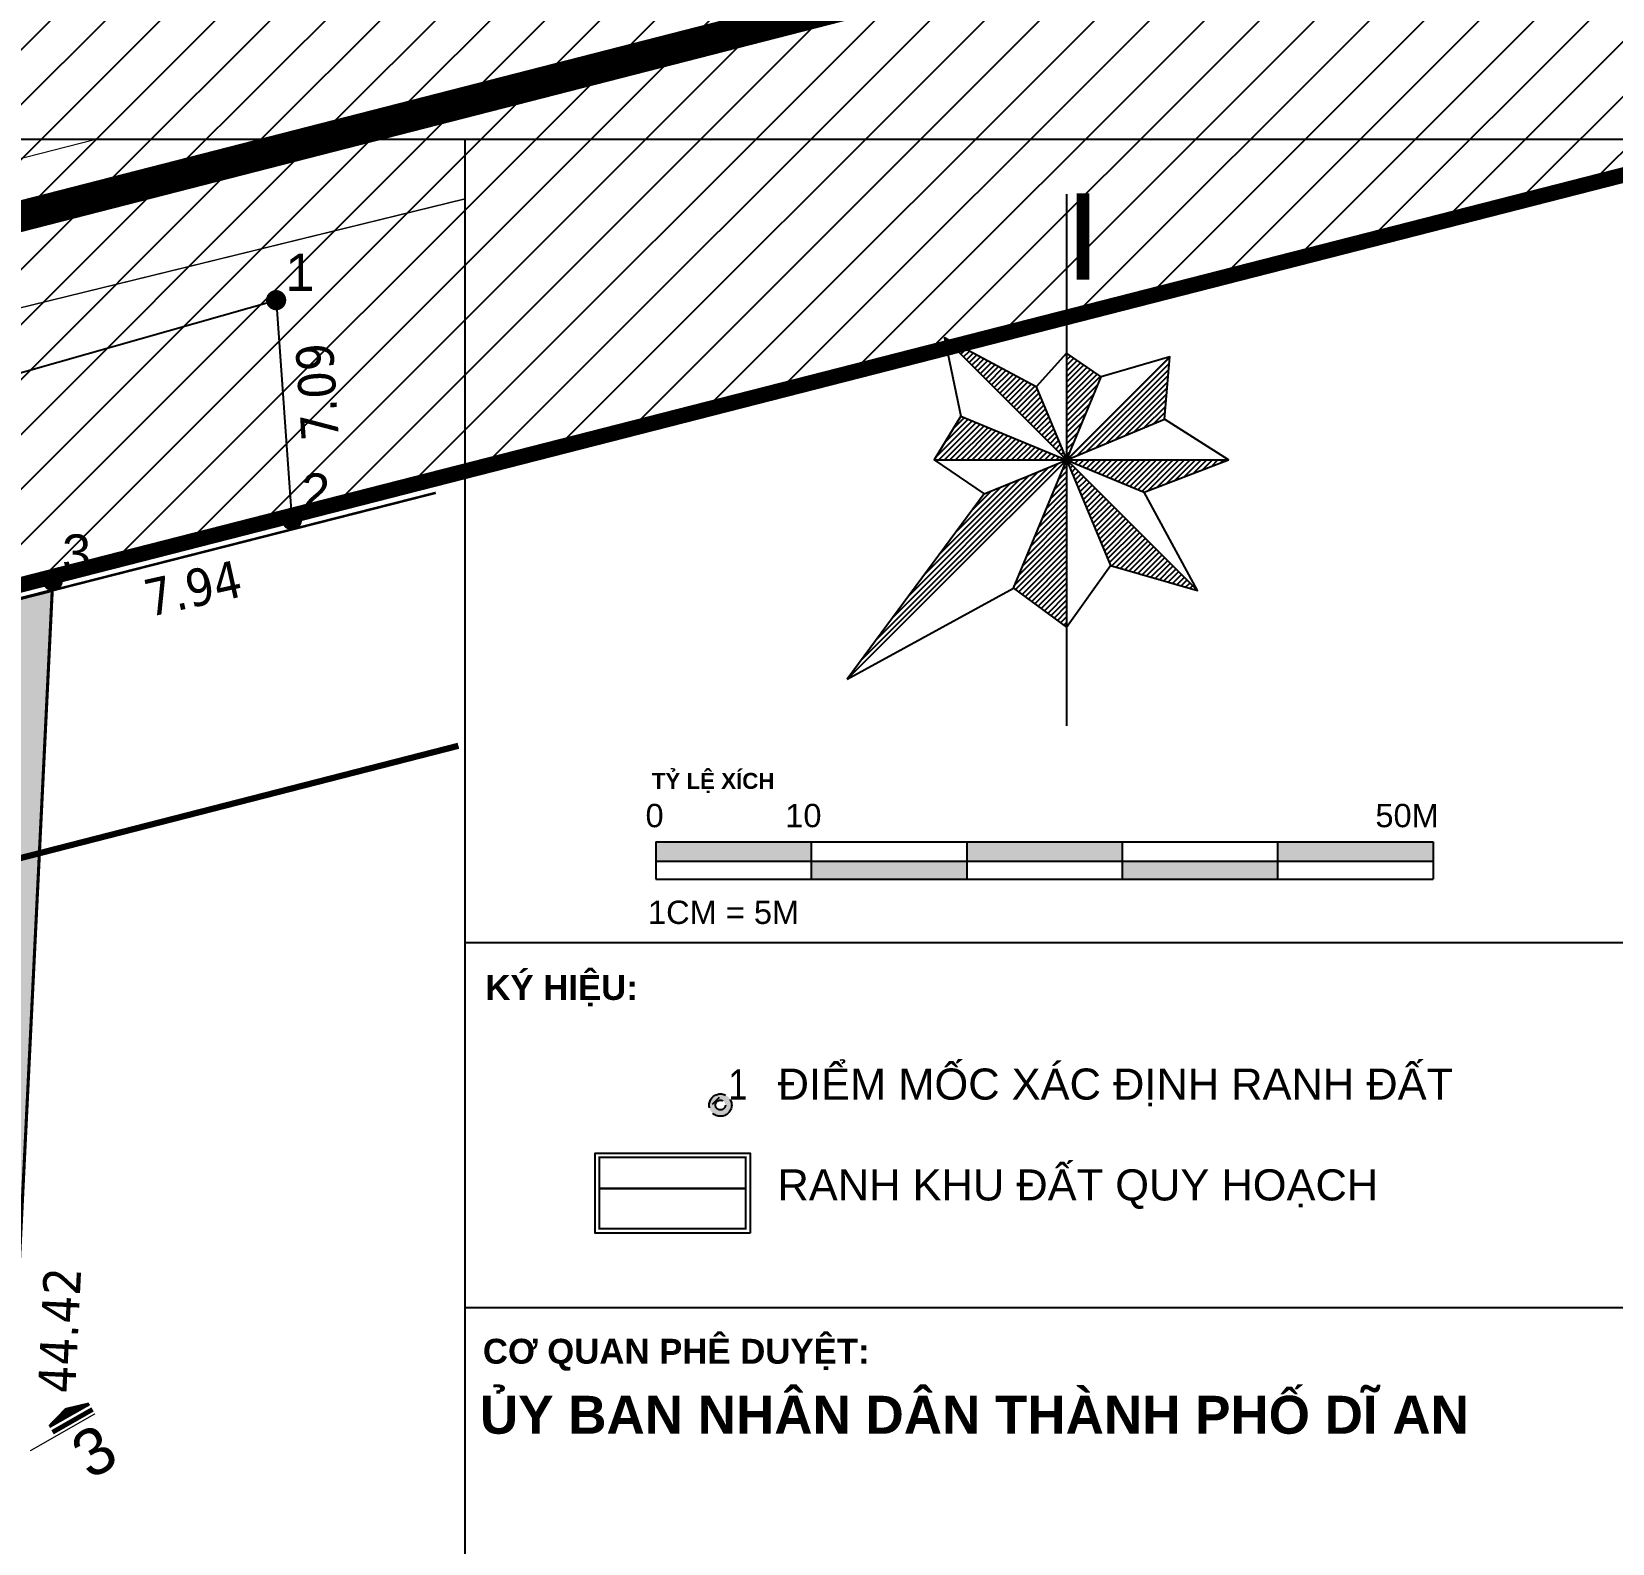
# Model space of a CAD drawing. Header units: inches. Extents: x -10 to 614265, y 0 to 1211110.
# Drawn here: x 612807.1 to 612857.9, y 1207870.3 to 1207919 of the extents above; entities that cross this region are included whole.
import ezdxf
from ezdxf.enums import TextEntityAlignment as Align
from ezdxf.xclip import XClip

# ---------------------------------------------------------------- set-up
doc = ezdxf.new("R2010")
doc.units = ezdxf.units.IN
doc.header["$MEASUREMENT"] = 0
doc.header["$XCLIPFRAME"] = 2
for name, pattern in [('xref_bct2_khungtenA2$0$ACAD_ISO02W100', [15, 12, -3]), ('xref_bct2_tong the$0$200423-khung GT$0$HIDDEN', [0.375, 0.25, -0.125]), ('xref_bct2_tong the$0$ACAD_ISO02W100', [15, 12, -3]), ('xref_bct2_tong the$0$Dash', [6.350000000000002, 3.175000000000001, -3.175000000000001]), ('xref_bct2_tong the$0$PHANTOM2', [1.25, 0.625, -0.125, 0.125, -0.125, 0.125, -0.125])]:
    doc.linetypes.add(name, pattern=pattern)
for name, color, linetype in [('DAUCAT', 7, 'Continuous'), ('GT-MCN', 7, 'Continuous'), ('MCAT', 7, 'Continuous'), ('QH_Xref_TongThe$0$BV_Rg_lapquyhoach', 1, 'xref_bct2_tong the$0$210129_BConsAnbinh$0$QH_Ranh giới lập quy hoạch'), ('XREF-Bct2_HIEN TRANG$0$0-nen dia chinh', 7, 'Continuous'), ('XREF-Bct2_HIEN TRANG$0$2-NEN THUA-THI XA DI AN$0$NEN THUA', 251, 'Continuous'), ('xref_bct2_khungtenA2$0$QH_Ranh giới lập quy hoạch', 1, 'xref_bct2_khungtenA2$0$QH_Ranh giới lập quy hoạch'), ('xref_bct2_khungtenA2$0$TAD - TEXT', 7, 'Continuous'), ('xref_bct2_khungtenA2$0$texttd', 7, 'Continuous'), ('xref_bct2_khungtenA2$0$TOA DO', 7, 'Continuous'), ('xref_bct2_khungtenA2$0$TT.TAD - LANDSCAPE - HATCH', 254, 'Continuous'), ('xref_bct2_khungtenA2$0$XREF-KHUNG A2-Songhong$0$0-Frame-text', 7, 'Continuous'), ('xref_bct2_khungtenA2$0$XREF-KHUNG A2-Songhong$0$HS-TEXT-KH', 7, 'Continuous'), ('xref_bct2_khungtenA2$0$XREF-KHUNG A2-Songhong$0$KHUNG TEN', 7, 'Continuous'), ('xref_bct2_khungtenA2$0$XREF-KHUNG A2-Songhong$0$TEXT KHUNG', 7, 'Continuous'), ('xref_bct2_tong the$0$0-Dat hanh lang duong sat', 139, 'Continuous'), ('xref_bct2_tong the$0$200423-khung GT$0$0-DUONG SAT DO THI', 1, 'Continuous'), ('xref_bct2_tong the$0$CHI GIOI XAY DUNG', 7, 'Continuous'), ('xref_bct2_tong the$0$Sohieu', 8, 'Continuous'), ('xref_bct2_tong the$0$VTD_Bang toa do', 7, 'Continuous'), ('xref_bct2_tong the$0$VTD_So hieu diem', 2, 'Continuous')]:
    doc.layers.add(name, color=color, linetype=linetype)
for name, color, linetype, lineweight in [('QH_Xref_TongThe$0$ QH_HTKT_HatchGTNB', 251, 'xref_bct2_tong the$0$ACAD_ISO02W100', 20), ('XREF-Bct2_HIEN TRANG$0$2-NEN THUA-THI XA DI AN$0$Level 10', 7, 'Continuous', 0), ('XREF-Bct2_HIEN TRANG$0$2-NEN THUA-THI XA DI AN$0$Level 30', 7, 'Continuous', 0), ('xref_bct2_tong the$0$2. Dat cay xanh TDTT', 60, 'Continuous', 20), ('xref_bct2_tong the$0$200423-khung GT$0$2030 CGXD', 5, 'xref_bct2_tong the$0$200423-khung GT$0$HIDDEN', 25), ('xref_bct2_tong the$0$Layer 10', 1, 'Continuous', 0)]:
    doc.layers.add(name, color=color, linetype=linetype, lineweight=lineweight)
doc.styles.add('arial', font='arial.ttf')
doc.styles.add('xref_bct2_khungtenA2$0$@-ARCH-Dim', font='arial.ttf', dxfattribs={"width": 0.8})
doc.styles.add('xref_bct2_khungtenA2$0$Arial', font='arial.ttf')
doc.styles.add('xref_bct2_khungtenA2$0$Wingding', font='wingding.ttf')
doc.styles.add('xref_bct2_khungtenA2$0$XREF-KHUNG A2-Songhong$0$AR', font='')
doc.styles.add('xref_bct2_khungtenA2$0$XREF-KHUNG A2-Songhong$0$Khung ten 25062008$0$arial', font='arialbd.ttf', dxfattribs={"height": 2.5})
doc.styles.add('xref_bct2_khungtenA2$0$XREF-KHUNG A2-Songhong$0$XR KHUNG 4TO A0 NOI DAI$0$Khung ten 25062008$0$arial', font='arialbd.ttf', dxfattribs={"height": 2.5})
doc.styles.add('xref_bct2_tong the$0$210129_BConsAnbinh$0$new bl11ock$0$Wingding', font='wingding.ttf')
doc.styles.add('xref_bct2_tong the$0$210129_BConsAnbinh$0$Wingding', font='wingding.ttf')
doc.styles.add('xref_bct2_tong the$0$Arial', font='arial.ttf')
doc.styles.add('xref_bct2_tong the$0$VTD_Regular', font='tahoma.ttf')
doc.styles.get('xref_bct2_khungtenA2$0$XREF-KHUNG A2-Songhong$0$AR').set_extended_font_data('.VnArialH')
doc.linetypes.add('xref_bct2_khungtenA2$0$QH_Ranh giới lập quy hoạch', pattern='A,1.035069,["l",xref_bct2_khungtenA2$0$Wingding,S=1.5,R=0,X=0,Y=-0.68],2.464930999999999', length=3.5)
doc.linetypes.add('xref_bct2_tong the$0$200423-khung GT$0$TRACKS', pattern='A,0.15,[130,ltypeshp.shx,S=0.25,R=0,X=0,Y=0],0.15', length=0.3)
doc.linetypes.add('xref_bct2_tong the$0$210129_BConsAnbinh$0$new bl11ock$0$QH_Ranh giới lập quy hoạch', pattern='A,1.035069,["l",xref_bct2_tong the$0$210129_BConsAnbinh$0$new bl11ock$0$Wingding,S=1.5,R=0,X=0,Y=-0.68],2.464931', length=3.5)
doc.linetypes.add('xref_bct2_tong the$0$210129_BConsAnbinh$0$QH_Ranh giới lập quy hoạch', pattern='A,1.035069,["l",xref_bct2_tong the$0$210129_BConsAnbinh$0$Wingding,S=1.5,R=0,X=0,Y=-0.68],2.464931', length=3.5)
pattern_1 = [(45, (0, 2.328306436538696e-10), (-0.8838834764831844, 0.8838834764831844), [])]

# ---------------------------------------------------------------- blocks, each defined once
blk = doc.blocks.new('XREF-Bct2_HIEN TRANG$0$2-NEN THUA-THI XA DI AN')
at = {"layer": 'XREF-Bct2_HIEN TRANG$0$2-NEN THUA-THI XA DI AN$0$Level 10', "color": 251, "linetype": 'Continuous', "lineweight": 0, "ltscale": 5, "flags": 128}
blk.add_lwpolyline([(612966.6916478134, 1207955.842427346), (612952.3853591138, 1207952.177310328), (612845.4122861873, 1207924.802853952), (612630.6900136886, 1207869.841772401, 0.0001001836260631), (612630.6880726946, 1207869.841275163), (612471.9415606116, 1207829.140159573, -0.0001356496268577), (612471.9389324386, 1207829.139486494), (612458.115165549, 1207825.603195138, 0.0100074954986285), (612457.9223105683, 1207825.549726267), (612445.0847705343, 1207821.71226408, -0.0002727120997883), (612445.0795439235, 1207821.710704821), (612427.3886611232, 1207816.443472574, 0.0200564933200729), (612427.0092612796, 1207816.313736094), (612393.0371527502, 1207803.15304551, 0.0119300404035204), (612392.8168146657, 1207803.061583648), (612360.80142804, 1207788.867465083, 0.0281458828619203)], format="xyb", dxfattribs=at)
at = {"layer": 'XREF-Bct2_HIEN TRANG$0$2-NEN THUA-THI XA DI AN$0$Level 30', "color": 251, "linetype": 'Continuous', "lineweight": 0, "flags": 128}
blk.add_lwpolyline([(612877.73, 1207873.15), (612848.56, 1207866.15), (612831.63, 1207857.42), (612816.26, 1207845.47), (612808.26, 1207837.41), (612799.66, 1207830.74), (612782.17, 1207818.19), (612765.94, 1207806.84), (612753.05, 1207799.72), (612739.58, 1207795.78), (612724.94, 1207791.39), (612709.38, 1207783.64), (612699.5100000001, 1207776.66), (612678.69, 1207753.58), (612640.6, 1207717.25), (612635.23, 1207712.13), (612618.8, 1207744.96), (612599.92, 1207853.47), (612602.54, 1207854.13), (612602.04, 1207857.51), (612668.3, 1207876.19), (612821.03, 1207913.61), (612844.35, 1207921.06)], dxfattribs=at)
at = {"layer": 'XREF-Bct2_HIEN TRANG$0$2-NEN THUA-THI XA DI AN$0$NEN THUA', "color": 253, "linetype": 'Continuous', "lineweight": 0}
for p, q in [((612600.93, 1207864.87), (612843.75, 1207927.02)), ((612821.03, 1207913.61), (612668.3, 1207876.19))]:
    blk.add_line(p, q, dxfattribs=at)
blk = doc.blocks.new('XREF-Bct2_HIEN TRANG')
at = {"color": 1, "ltscale": 0.8}
blk.add_lwpolyline([(612814.9335357095, 1207910.344117368), (612815.4422516868, 1207903.269388757), (612807.7473231689, 1207901.308607009), (612805.5772288621, 1207856.942234515), (612707.328, 1207797.629), (612652.9720000002, 1207745.039), (612625.509088879, 1207731.690043202), (612619.1104239543, 1207745.65291467), (612614.9885257316, 1207754.936098519), (612611.8645227372, 1207763.455316446), (612609.2483174114, 1207772.121755023), (612607.3625194859, 1207780.727601161), (612605.890720069, 1207788.504536015), (612605.4567276541, 1207791.941042796), (612601.5705202975, 1207791.58670231), (612595.8887700754, 1207843.404644417), (612599.6635779362, 1207843.604069546), (612598.854618329, 1207850.904547623), (612667.9435673705, 1207868.750865775), (612670.7970414057, 1207869.417110816)], close=True, dxfattribs=at)
at = {"layer": 'XREF-Bct2_HIEN TRANG$0$0-nen dia chinh', "color": 254}
blk.add_blockref('XREF-Bct2_HIEN TRANG$0$2-NEN THUA-THI XA DI AN', (0, 0), dxfattribs=at)
blk = doc.blocks.new('xref_bct2_khungtenA2$0$XREF-KHUNG A2-Songhong$0$A$C2E39071D')
h = blk.add_hatch()
h.set_pattern_fill('ANSI31', color=165, scale=0.05)
h.set_pattern_definition([(45, (-618652.0280047674, -1205883.313185802), (-0.1122532015133644, 0.1122532015133644), [])])
h.paths.add_polyline_path([(8.820682512363419, 10.69218529039063), (6.686161123448983, 5.538994803559035), (8.820682512363419, 3.959627243457362)])
h.paths.add_polyline_path([(8.820682511781342, 10.69218529015779), (7.216942463768646, 10.02789441146888), (5.510857572429813, 9.321210911497474), (0.0002325167879462242, 1.871735295047984)])
h.paths.add_polyline_path([(4.565399272949435, 12.45478132087737), (3.500648851040751, 10.69218529062346), (8.82068251259625, 10.69218529085629)])
h.paths.add_polyline_path([(7.602858072379604, 13.63227357063442), (3.906741973129101, 15.60612583043985), (8.820682512479834, 10.69218529085629)])
h.paths.add_polyline_path([(10.20659675600473, 14.03807825385593), (8.820682512363419, 14.98561169905588), (8.820682512363419, 12.42806101078168), (8.820682512363419, 10.69218529039063)])
h.paths.add_polyline_path([(12.96626023668796, 14.837763014948), (8.820682511781342, 10.69218529015779), (12.7633070332231, 12.32527383859269)])
h.paths.add_polyline_path([(15.326473544701, 10.69218529108912), (8.82068251259625, 10.69218529085629), (11.94441620353609, 9.39829243044369)])
h.paths.add_polyline_path([(8.820682512479834, 10.69218529085629), (10.57936136133503, 6.446358961518854), (14.07887625845615, 5.433991544414312)])
at = {"color": 7}
for p, q in [((8.820682512363419, 21.38418529881164), (8.820682512363419, 12.42806101078168)), ((3.906741973129101, 15.60612583043985), (14.07887625845615, 5.433991544414312)), ((0.0002325174864381552, 1.871735295746475), (12.96626023668796, 14.837763014948)), ((6.686161123565398, 5.538994804024696), (10.20659675600473, 14.03807825385593)), ((7.602858072263189, 13.63227357110009), (10.57936136133503, 6.446358961518854)), ((4.565399272367358, 12.4547813211102), (11.94441620353609, 9.39829243044369)), ((7.216942463768646, 10.02789441146888), (12.7633070332231, 12.32527383859269)), ((8.820682512363419, 12.42806101078168), (8.820682512363419, 0.0001852824352681637)), ((3.500648851040751, 10.69218529062346), (15.32647354493383, 10.69218529108912)), ((5.510857572429813, 9.321210911497474), (7.216942463535815, 10.02789441193454))]:
    blk.add_line(p, q, dxfattribs=at)
at = {"color": 7, "const_width": 0.5}
blk.add_lwpolyline([(9.480880835326388, 21.40945077221841), (9.480880835326388, 17.93359594000503)], dxfattribs=at)
at = {"color": 7}
blk.add_lwpolyline([(0.0002325171371921897, 1.871735295513645), (6.686161123216152, 5.538994803791866), (8.820682512363419, 3.959627243457362), (10.57936136133503, 6.446358961518854), (14.07887625845615, 5.433991544414312), (11.94441620353609, 9.39829243044369), (15.32647354353685, 10.69218529062346), (12.7633070332231, 12.32527383859269), (12.96626023668796, 14.837763014948), (10.20659675600473, 14.03807825385593), (8.820682512363419, 14.98561169905588), (7.602858072146773, 13.63227357086726), (3.906741971848533, 15.60612583113834), (4.565399272600189, 12.45478132017888), (3.500648851040751, 10.69218529062346), (5.510857572429813, 9.321210911497474)], close=True, dxfattribs=at)
blk = doc.blocks.new('xref_bct2_khungtenA2$0$XREF-KHUNG A2-Songhong$0$A$C5EBD11D8')
at = {"layer": 'xref_bct2_khungtenA2$0$XREF-KHUNG A2-Songhong$0$HS-TEXT-KH'}
h = blk.add_hatch(color=256, dxfattribs=at)
h.paths.add_polyline_path([(5.330398860387504, 2.63616814208217), (0.3303988603875041, 2.63616814208217), (0.3303988603875041, 2.014908278593794), (5.330398860503919, 2.014908278593794)])
h.paths.add_polyline_path([(10.33039885992184, 2.014908278593794), (5.330398860503919, 2.014908278593794), (5.330398860503919, 1.437811000505462), (10.33039885992184, 1.437811000738293)])
h.paths.add_polyline_path([(15.33039885992184, 2.63616814208217), (10.33039885992184, 2.63616814208217), (10.33039885992184, 2.014908278593794), (15.33039885992184, 2.014908279059455)])
h.paths.add_polyline_path([(20.33039885968901, 2.014908279059455), (15.33039885992184, 2.014908279059455), (15.33039886003826, 1.437811000971124), (20.33039885968901, 1.437811000971124)])
h.paths.add_polyline_path([(25.33039885945618, 2.636168142315), (20.33039885968901, 2.636168142315), (20.33039885968901, 2.014908279059455), (25.33039885945618, 2.014908279292285)])
for p, q in [((0.3303988603875041, 2.63616814208217), (0.3303988605039194, 1.437811000505462)), ((0.3303988603875041, 2.63616814208217), (0.3303988605039194, 1.437811000505462)), ((0.3303988603875041, 2.63616814208217), (25.33039885945618, 2.636168142315)), ((0.3303988603875041, 2.63616814208217), (25.33039885945618, 2.636168142315)), ((5.330398860387504, 2.63616814208217), (5.330398860503919, 1.437811000272632)), ((5.330398860387504, 2.63616814208217), (5.330398860503919, 1.437811000272632)), ((10.33039885992184, 2.63616814208217), (10.33039885992184, 1.437811000272632)), ((10.33039885992184, 2.63616814208217), (10.33039885992184, 1.437811000272632)), ((15.33039885992184, 2.63616814208217), (15.33039886003826, 1.437811000505462)), ((15.33039885992184, 2.63616814208217), (15.33039886003826, 1.437811000505462)), ((20.33039885968901, 2.63616814208217), (20.33039885968901, 1.437811000505462)), ((20.33039885968901, 2.63616814208217), (20.33039885968901, 1.437811000505462)), ((25.33039885945618, 2.636168142315), (25.3303988595726, 1.437811000738293)), ((25.33039885945618, 2.636168142315), (25.3303988595726, 1.437811000738293)), ((0.3303988605039194, 2.014908278593794), (25.33039885922335, 2.014908279292285)), ((0.3303988605039194, 2.014908278593794), (25.33039885922335, 2.014908279292285)), ((0.3303988605039194, 1.437811000505462), (25.3303988595726, 1.437811001203954)), ((0.3303988605039194, 1.437811000505462), (25.3303988595726, 1.437811001203954))]:
    blk.add_line(p, q, dxfattribs=at)
at = {"xscale": 0.8, "yscale": 0.8, "zscale": 0.8}
blk.add_blockref('xref_bct2_khungtenA2$0$XREF-KHUNG A2-Songhong$0$A$C2E39071D', (6.487384809996001, 6.374921769369394), dxfattribs=at)
at = {"layer": 'xref_bct2_khungtenA2$0$XREF-KHUNG A2-Songhong$0$0-Frame-text', "style": 'xref_bct2_khungtenA2$0$XREF-KHUNG A2-Songhong$0$Khung ten 25062008$0$arial'}
blk.add_text('TỶ LỆ XÍCH', height=0.5135630217029585, dxfattribs=at).set_placement((0.2010474824346602, 4.345439817989245))
at = {"layer": 'xref_bct2_khungtenA2$0$XREF-KHUNG A2-Songhong$0$HS-TEXT-KH', "style": 'xref_bct2_khungtenA2$0$XREF-KHUNG A2-Songhong$0$AR'}
for s, p in [('0', (-0.0007008218672126532, 3.111883799312636)), ('10', (4.494932554895058, 3.111883799545467)), ('50m', (23.47715234314092, 3.111883799778298)), ('1Cm = 5m', (0.07941773417405784, -0.000286587281152606))]:
    blk.add_text(s, height=0.7499999999699223, dxfattribs=at).set_placement(p)
blk = doc.blocks.new('xref_bct2_khungtenA2$0$DIEM1')
at = {"layer": 'xref_bct2_khungtenA2$0$texttd'}
h = blk.add_hatch(color=256, dxfattribs=at)
h.dxf.hatch_style = 1
edge = h.paths.add_edge_path()
edge.add_arc((0, 0), 521.1988304093566, 0, 360)
edge = h.paths.add_edge_path(flags=17)
edge.add_arc((0, 0), 228.8011695906432, 0, 360)
at = {"layer": 'xref_bct2_khungtenA2$0$TOA DO', "linetype": 'xref_bct2_khungtenA2$0$ACAD_ISO02W100', "ltscale": 100}
h = blk.add_hatch(dxfattribs=at)
h.set_pattern_fill('_USER', color=256, scale=2250, angle=45, double=1, pattern_type=0)
h.set_pattern_definition([(44.99999999999999, (27129.91744697094, 451291.333316803), (-1590.990257669732, 1590.990257669732), []), (135, (27129.91744697094, 451291.333316803), (-1590.990257669732, -1590.990257669732), [])])
edge = h.paths.add_edge_path()
edge.add_arc((0, 0), 374.9999999999999, 0, 360)
for radius in [521.1988304093566, 228.8011695906432]:
    blk.add_circle((0, 0), radius, dxfattribs=at)
blk = doc.blocks.new('xref_bct2_khungtenA2')
at = {"layer": 'xref_bct2_khungtenA2$0$QH_Ranh giới lập quy hoạch', "ltscale": 0.8, "const_width": 0.1414141414141414}
blk.add_lwpolyline([(612.5411593958922, 390.5224719522521), (621.9623603199796, 390.5224719522521)], dxfattribs=at)
at = {"layer": 'xref_bct2_khungtenA2$0$TT.TAD - LANDSCAPE - HATCH', "color": 0, "linetype": 'Continuous'}
blk.add_lwpolyline([(622.2394436537941, 387.6605064594187), (612.2640760623106, 387.6605064594187), (612.2640760623106, 392.8007543766871), (622.2394436537941, 392.8007543766871)], close=True, dxfattribs=at)
at = {"layer": 'xref_bct2_khungtenA2$0$TT.TAD - LANDSCAPE - HATCH', "color": 0, "linetype": 'Continuous', "const_width": 0.1385416666666667}
blk.add_lwpolyline([(621.9623603199796, 387.9375897925347), (612.5411593958922, 387.9375897925347), (612.5411593958922, 392.5236710440367), (621.9623603199796, 392.5236710440367)], close=True, dxfattribs=at)
at = {"layer": 'xref_bct2_khungtenA2$0$XREF-KHUNG A2-Songhong$0$KHUNG TEN'}
for p, q in [((603.912359687565, 406.3438562531956), (678.912359687565, 406.3438562531956)), ((603.9123597271462, 382.8755035451613), (678.9123596880306, 382.8755035451613))]:
    blk.add_line(p, q, dxfattribs=at)
blk.add_lwpolyline([(109.912359687565, 78.02718638209626), (678.912359687565, 78.02718638209626), (678.912359687565, 458.0271863820963), (109.912359687565, 458.0271863820963)], close=True, dxfattribs=at)
blk.add_lwpolyline([(603.912359687565, 78.02718638209626), (603.912359687565, 458.0271863820963)], dxfattribs=at)
at = {"xscale": 2, "yscale": 2, "zscale": 2}
blk.add_blockref('xref_bct2_khungtenA2$0$XREF-KHUNG A2-Songhong$0$A$C5EBD11D8', (615.5157293617447, 407.5461863814853), dxfattribs=at)
at = {"layer": 'xref_bct2_khungtenA2$0$TOA DO', "ltscale": 30, "xscale": 0.001385416666666667, "yscale": 0.001385416666666667, "zscale": 0.001385416666666667}
blk.add_blockref('xref_bct2_khungtenA2$0$DIEM1', (620.335039500678, 395.8931905855425), dxfattribs=at)
at = {"layer": 'xref_bct2_khungtenA2$0$TAD - TEXT', "linetype": 'Continuous', "ltscale": 5, "style": 'xref_bct2_khungtenA2$0$Arial'}
for s, p in [('ĐIỂM MỐC XÁC ĐỊNH RANH ĐẤT', (624.0133758262452, 396.2425507428125)), ('RANH KHU ĐẤT QUY HOẠCH', (624.0023573395517, 389.7556587299332))]:
    blk.add_text(s, height=2, dxfattribs=at).set_placement(p)
at = {"layer": 'xref_bct2_khungtenA2$0$TOA DO', "ltscale": 30, "style": 'xref_bct2_khungtenA2$0$@-ARCH-Dim', "width": 0.8}
blk.add_text(' 1', height=1.944444444444444, dxfattribs=at).set_placement((620.2408102611732, 396.2425507428125))
at = {"layer": 'xref_bct2_khungtenA2$0$XREF-KHUNG A2-Songhong$0$TEXT KHUNG', "style": 'xref_bct2_khungtenA2$0$XREF-KHUNG A2-Songhong$0$XR KHUNG 4TO A0 NOI DAI$0$Khung ten 25062008$0$arial'}
for s, height, p in [('KÝ HIỆU:', 1.6, (605.2115266370308, 402.6570267053321)), ('CƠ QUAN PHÊ DUYỆT:', 1.6, (605.0503521613498, 379.2535200803541)), ('ỦY BAN NHÂN DÂN THÀNH PHỐ DĨ AN', 2.44, (604.8623704831768, 374.746869685594))]:
    blk.add_text(s, height=height, dxfattribs=at).set_placement(p)
blk = doc.blocks.new('MT-T')
at = {"layer": 'DAUCAT', "color": 7, "linetype": 'ByBlock'}
blk.add_lwpolyline([(-11.68306968137622, 36.07407216895372, 33.17759999999999, 33.17759999999999, 0), (-9.678972549363973, 37.18280116170645, 33.17759999999999, 0, 0), (-5.430543009564282, 39.53316478691995, 0, 0, 0)], format="xyseb", dxfattribs=at)
for points, const_width in [([(0, 0), (-25.95139135243372, 47.2325705492869)], 0.8639999999999997), ([(-22.75794173898176, 48.94460298288613), (-6.792504105530679, 19.8681183014065)], 3.455999999999999)]:
    blk.add_lwpolyline(points, dxfattribs=dict(at, const_width=const_width))
blk = doc.blocks.new('xref_bct2_tong the$0$fdgsdhsh')
at = {"layer": 'xref_bct2_tong the$0$200423-khung GT$0$0-DUONG SAT DO THI', "color": 1, "linetype": 'xref_bct2_tong the$0$200423-khung GT$0$TRACKS', "ltscale": 50, "const_width": 1, "flags": 128}
blk.add_lwpolyline([(612424.0708237614, 1207812.217790769), (612435.0574918742, 1207816.228632591), (612462.5758818084, 1207823.573711631), (612590.2544125404, 1207857.538636249), (613167.7181509744, 1208005.614552771)], dxfattribs=at)
at = {"layer": 'xref_bct2_tong the$0$200423-khung GT$0$2030 CGXD', "ltscale": 50, "const_width": 0.5, "flags": 128}
blk.add_lwpolyline([(613167.7181509744, 1207993.500652802), (612757.782962737, 1207888.672690758), (612593.2925348935, 1207846.688109587), (612585.7498696878, 1207844.723451625), (612562.009625318, 1207838.68620167), (612545.9065295556, 1207834.540686146), (612464.6865957922, 1207813.679450768), (612456.159681071, 1207811.387406958), (612446.0741466996, 1207808.591440478), (612437.0030855043, 1207805.848762358), (612428.2964041678, 1207802.972632032), (612424.0708237614, 1207801.504232384)], dxfattribs=at)

msp = doc.modelspace()

# ---------------------------------------------------------------- hatches: boundary and pattern name
at = {"layer": 'xref_bct2_tong the$0$0-Dat hanh lang duong sat'}
h = msp.add_hatch(dxfattribs=at)
h.set_pattern_fill('ANSI31', color=256, scale=10)
h.set_pattern_definition(pattern_1)
edge = h.paths.add_edge_path()
edge.add_line((612214.5852065007, 1207675.219751067), (612176.8838167004, 1207631.393136463))
edge.add_arc((612302.3067973084, 1208389.056826664), 767.9747336427092, 259.0320912330371, 260.60054687666695, ccw=False)
edge.add_line((612156.1925708358, 1207635.109995425), (612180.7606411767, 1207665.734696128))
edge.add_line((612180.7606411767, 1207665.734696128), (612186.8081674739, 1207673.157815365))
edge.add_line((612186.8081674739, 1207673.157815365), (612192.1940838229, 1207679.493223633))
edge.add_line((612192.1940838229, 1207679.493223633), (612197.5867460985, 1207685.795223043))
edge.add_line((612197.5867460985, 1207685.795223043), (612205.821626313, 1207694.883154929))
edge.add_line((612205.821626313, 1207694.883154929), (612212.9578623162, 1207702.466819969))
edge.add_line((612212.9578623162, 1207702.466819969), (612219.1274451273, 1207708.806022942))
edge.add_line((612219.1274451273, 1207708.806022942), (612226.6200747252, 1207716.14692813))
edge.add_line((612226.6200747252, 1207716.14692813), (612234.0254138634, 1207723.191175591))
edge.add_line((612234.0254138634, 1207723.191175591), (612244.6653604996, 1207732.683650714))
edge.add_line((612244.6653604996, 1207732.683650714), (612254.8110465906, 1207741.35170561))
edge.add_line((612254.8110465906, 1207741.35170561), (612263.4677531598, 1207748.339627036))
edge.add_line((612263.4677531598, 1207748.339627036), (612272.1203992106, 1207755.076105513))
edge.add_line((612272.1203992106, 1207755.076105513), (612279.2431121329, 1207760.416246722))
edge.add_line((612279.2431121329, 1207760.416246722), (612286.6695174808, 1207765.738749339))
edge.add_line((612286.6695174808, 1207765.738749339), (612297.145980556, 1207772.952840209))
edge.add_line((612297.145980556, 1207772.952840209), (612305.856842577, 1207778.655886959))
edge.add_line((612305.856842577, 1207778.655886959), (612315.1995536154, 1207784.476024567))
edge.add_line((612315.1995536154, 1207784.476024567), (612325.6379515794, 1207790.6708153))
edge.add_line((612325.6379515794, 1207790.6708153), (612338.0127281118, 1207797.586534948))
edge.add_line((612338.0127281118, 1207797.586534948), (612351.752217582, 1207804.789812448))
edge.add_line((612351.752217582, 1207804.789812448), (612363.2664195886, 1207810.402305326))
edge.add_line((612363.2664195886, 1207810.402305326), (612371.602767867, 1207814.218546455))
edge.add_line((612371.602767867, 1207814.218546455), (612383.458548822, 1207819.400120901))
edge.add_line((612383.458548822, 1207819.400120901), (612394.1770916386, 1207823.672367109))
edge.add_line((612394.1770916386, 1207823.672367109), (612407.4154664623, 1207828.74660192))
edge.add_line((612407.4154664623, 1207828.74660192), (612418.2819666239, 1207832.522737618))
edge.add_line((612418.2819666239, 1207832.522737618), (612427.593512509, 1207835.598676482))
edge.add_line((612427.593512509, 1207835.598676482), (612437.3905704115, 1207838.56086313))
edge.add_line((612437.3905704115, 1207838.56086313), (612447.9424700211, 1207841.486117907))
edge.add_line((612447.9424700211, 1207841.486117907), (612456.7559272065, 1207843.855184639))
edge.add_line((612456.7559272065, 1207843.855184639), (612538.1281433078, 1207864.755528648))
edge.add_line((612538.1281433078, 1207864.755528648), (612554.2756406874, 1207868.912474743))
edge.add_line((612554.2756406874, 1207868.912474743), (612569.5374932135, 1207872.793631864))
edge.add_line((612569.5374932135, 1207872.793631864), (612577.9728587149, 1207874.938782908))
edge.add_line((612577.9728587149, 1207874.938782908), (612585.5022577606, 1207876.899985397))
edge.add_line((612585.5022577606, 1207876.899985397), (612599.7241630601, 1207880.529988062))
edge.add_line((612599.7241630601, 1207880.529988062), (612750.0532768723, 1207918.900028657))
edge.add_line((612750.0532768723, 1207918.900028657), (613289.0222914382, 1208056.724311672))
edge.add_line((613289.0222914382, 1208056.724311672), (613289.9900000002, 1208044.52))
edge.add_line((613289.9900000002, 1208044.52), (613291.7199999997, 1208044.96))
edge.add_line((613291.7199999997, 1208044.96), (613358.77, 1208061.560000001))
edge.add_line((613358.77, 1208061.560000001), (613465.0099999998, 1208088.33))
edge.add_line((613465.0099999998, 1208088.33), (613638.0099999998, 1208132.5))
edge.add_line((613638.0099999998, 1208132.5), (613711.3700000001, 1208151.34))
edge.add_line((613711.3700000001, 1208151.34), (613844.0020601815, 1208185.011131376))
edge.add_line((613844.0020601815, 1208185.011131376), (613845.2107536457, 1208179.551652504))
edge.add_line((613845.2107536457, 1208179.551652504), (612589.4303096691, 1207857.538636248))
edge.add_line((612589.4303096691, 1207857.538636248), (612461.751778937, 1207823.57371163))
edge.add_line((612461.751778937, 1207823.57371163), (612434.2333890027, 1207816.22863259))
edge.add_line((612434.2333890027, 1207816.22863259), (612401.7357263379, 1207804.364891627))
edge.add_line((612401.7357263379, 1207804.364891627), (612363.1804762566, 1207787.330961243))
edge.add_line((612363.1804762566, 1207787.330961243), (612298.8225366031, 1207748.558974384))
edge.add_line((612298.8225366031, 1207748.558974384), (612265.3455605069, 1207722.991271668))
edge.add_line((612265.3455605069, 1207722.991271668), (612214.5852065007, 1207675.219751067))
h = msp.add_hatch(dxfattribs=at)
h.set_pattern_fill('ANSI31', color=256, scale=10)
h.set_pattern_definition(pattern_1)
edge = h.paths.add_edge_path()
edge.add_line((612593.2925348934, 1207846.688109587), (612585.749869688, 1207844.723451625))
edge.add_line((612585.749869688, 1207844.723451625), (612579.9068422653, 1207843.237543709))
edge.add_line((612579.9068422653, 1207843.237543709), (612574.0625910894, 1207841.751324587))
edge.add_line((612574.0625910894, 1207841.751324587), (612562.009625318, 1207838.68620167))
edge.add_line((612562.009625318, 1207838.68620167), (612545.9065295556, 1207834.540686147))
edge.add_line((612545.9065295556, 1207834.540686147), (612464.686595792, 1207813.679450768))
edge.add_line((612464.686595792, 1207813.679450768), (612456.1596810711, 1207811.387406958))
edge.add_line((612456.1596810711, 1207811.387406958), (612446.0741466996, 1207808.591440479))
edge.add_line((612446.0741466996, 1207808.591440479), (612437.0030855043, 1207805.848762358))
edge.add_line((612437.0030855043, 1207805.848762358), (612428.296404168, 1207802.972632032))
edge.add_line((612428.296404168, 1207802.972632032), (612418.1221483094, 1207799.437052943))
edge.add_line((612418.1221483094, 1207799.437052943), (612405.5369450506, 1207794.613177103))
edge.add_line((612405.5369450506, 1207794.613177103), (612395.4851610684, 1207790.606690704))
edge.add_line((612395.4851610684, 1207790.606690704), (612384.3444636492, 1207785.737643843))
edge.add_line((612384.3444636492, 1207785.737643843), (612376.5970288827, 1207782.190997491))
edge.add_line((612376.5970288827, 1207782.190997491), (612365.8340913616, 1207776.944701643))
edge.add_line((612365.8340913616, 1207776.944701643), (612352.8692951426, 1207770.147576822))
edge.add_line((612352.8692951426, 1207770.147576822), (612341.2124771941, 1207763.633092727))
edge.add_line((612341.2124771941, 1207763.633092727), (612331.4115318777, 1207757.816605807))
edge.add_line((612331.4115318777, 1207757.816605807), (612322.6524723736, 1207752.360059904))
edge.add_line((612322.6524723736, 1207752.360059904), (612314.540738822, 1207747.049265685))
edge.add_line((612314.540738822, 1207747.049265685), (612304.6061197356, 1207740.208288503))
edge.add_line((612304.6061197356, 1207740.208288503), (612297.6906895484, 1207735.252001638))
edge.add_line((612297.6906895484, 1207735.252001638), (612291.063202946, 1207730.28314852))
edge.add_line((612291.063202946, 1207730.28314852), (612282.8512517065, 1207723.889770997))
edge.add_line((612282.8512517065, 1207723.889770997), (612274.7468535146, 1207717.347687433))
edge.add_line((612274.7468535146, 1207717.347687433), (612265.1863088924, 1207709.179553224))
edge.add_line((612265.1863088924, 1207709.179553224), (612255.1679528318, 1207700.241632865))
edge.add_line((612255.1679528318, 1207700.241632865), (612248.2905706326, 1207693.699598639))
edge.add_line((612248.2905706326, 1207693.699598639), (612241.2274544942, 1207686.779509339))
edge.add_line((612241.2274544942, 1207686.779509339), (612235.4997905805, 1207680.894374928))
edge.add_line((612235.4997905805, 1207680.894374928), (612228.744636728, 1207673.715685196))
edge.add_line((612228.744636728, 1207673.715685196), (612221.0043432475, 1207665.17357431))
edge.add_line((612221.0043432475, 1207665.17357431), (612215.9324513357, 1207659.246435134))
edge.add_line((612215.9324513357, 1207659.246435134), (612210.7907068958, 1207653.198244238))
edge.add_line((612210.7907068958, 1207653.198244238), (612205.0237043491, 1207646.119457731))
edge.add_line((612205.0237043491, 1207646.119457731), (612191.3966924762, 1207629.133054065))
edge.add_arc((612302.3067972966, 1208389.056826177), 767.9747331604792, 260.6551143615221, 261.6963666569321, ccw=False)
edge.add_line((612177.6054590084, 1207631.274029459), (612215.4093093723, 1207675.219751068))
edge.add_line((612215.4093093723, 1207675.219751068), (612266.1696633785, 1207722.991271669))
edge.add_line((612266.1696633785, 1207722.991271669), (612299.6466394747, 1207748.558974385))
edge.add_line((612299.6466394747, 1207748.558974385), (612364.0045791278, 1207787.330961243))
edge.add_line((612364.0045791278, 1207787.330961243), (612402.559829209, 1207804.364891628))
edge.add_line((612402.559829209, 1207804.364891628), (612435.0574918743, 1207816.228632591))
edge.add_line((612435.0574918743, 1207816.228632591), (612462.5758818085, 1207823.573711631))
edge.add_line((612462.5758818085, 1207823.573711631), (612590.2544125402, 1207857.538636249))
edge.add_line((612590.2544125402, 1207857.538636249), (613845.2550252574, 1208179.351684575))
edge.add_line((613845.2550252574, 1208179.351684575), (613847.8935245145, 1208167.433997113))
edge.add_line((613847.8935245145, 1208167.433997113), (613579.1302545588, 1208098.706289245))
edge.add_line((613579.1302545588, 1208098.706289245), (612757.7829627371, 1207888.672690759))
edge.add_line((612757.7829627371, 1207888.672690759), (612603.2757800054, 1207849.236235762))
edge.add_line((612603.2757800054, 1207849.236235762), (612593.2925348934, 1207846.688109587))
at = {"layer": 'xref_bct2_tong the$0$2. Dat cay xanh TDTT'}
h = msp.add_hatch(dxfattribs=at)
h.set_pattern_fill('GRASS', color=98, scale=0.8, angle=14)
h.set_pattern_definition([(104, (-137.2602108075516, 580.3779379278421), (-0.6857338403807809, 0.4120304598193423), [0.15, -0.9813708503999999]), (59, (-137.2602108075516, 580.3779379278421), (-0.68573384056169, 0.4120304599280435), [0.15, -0.65]), (149, (-137.2602108075516, 580.3779379278421), (-0.4120304599280435, -0.68573384056169), [0.15, -0.65])])
edge = h.paths.add_edge_path()
edge.add_line((612807.7325173845, 1207901.005910972), (612671.8815901561, 1207866.425165183))
edge.add_line((612671.8815901561, 1207866.425165183), (612603.3376132438, 1207848.863166308))
edge.add_line((612603.3376132438, 1207848.863166308), (612603.4164456971, 1207848.339355817))
edge.add_line((612603.4164456971, 1207848.339355817), (612664.3797945223, 1207863.899631455))
edge.add_arc((612666.1109722625, 1207857.117078569), 7.000000001212151, 91.71901117855577, 104.31845413214421, ccw=False)
edge.add_line((612665.900986934, 1207864.113928301), (612675.8373775879, 1207864.412133378))
edge.add_arc((612675.5245778883, 1207871.405141064), 7.000000011296072, 272.5611532086465, 284.3184770336457)
edge.add_line((612677.255758342, 1207864.622588861), (612781.4986648498, 1207891.229576435))
edge.add_arc((612783.229845301, 1207884.447024243), 6.999999999861998, 30.863272764660678, 104.31847703688001, ccw=False)
edge.add_line((612789.2386027066, 1207888.037962065), (612800.9437420866, 1207868.45161821))
edge.add_arc((612794.9349846811, 1207864.860680388), 6.999999999854523, 14.318477035956676, 30.863272764660678, ccw=False)
edge.add_line((612801.7175368735, 1207866.591860839), (612803.0033854762, 1207861.554064084))
edge.add_arc((612796.2208332835, 1207859.822883633), 7.000000000058805, -59.13769619903542, 14.318477035485387, ccw=False)
edge.add_line((612799.8116694869, 1207853.814065499), (612707.679137422, 1207798.756178189))
edge.add_arc((612711.269973625, 1207792.747360056), 6.999999999255599, 120.862303799648, 134.0539603971143)
edge.add_line((612706.4026249374, 1207797.778156886), (612680.1614238655, 1207772.389519674))
edge.add_arc((612675.2940751761, 1207777.420316505), 7.000000001832559, 300.867007654323, 314.0539603967855, ccw=False)
edge.add_line((612678.8854046788, 1207771.41179319), (612626.7915581445, 1207740.27499665))
edge.add_arc((612630.8959347261, 1207733.408112848), 8.00000001711249, 120.8670076498676, 127.3964714072079)
edge.add_line((612626.0373194029, 1207739.763729059), (612629.1929896432, 1207733.477349214))
edge.add_line((612629.1929896432, 1207733.477349214), (612652.9733114928, 1207745.036301855))
edge.add_line((612652.9733114928, 1207745.036301855), (612707.3279867056, 1207797.628728206))
edge.add_line((612707.3279867056, 1207797.628728206), (612805.5772288616, 1207856.942234514))
edge.add_line((612805.5772288616, 1207856.942234514), (612806.371647824, 1207873.183688852))
edge.add_line((612806.371647824, 1207873.183688852), (612807.251031279, 1207891.162195039))
edge.add_line((612807.251031279, 1207891.162195039), (612807.7325173845, 1207901.005910972))
h.paths.add_polyline_path([(612803.6468738827, 1207891.175738579), (612806.2437692209, 1207891.048716524), (612806.0972053118, 1207888.052298826), (612803.5003099736, 1207888.179320881)], flags=16)
h.paths.add_polyline_path([(612802.2030611277, 1207882.12667527), (612802.0564972186, 1207879.130257573), (612799.4596018806, 1207879.257279627), (612799.6061657898, 1207882.253697325)], flags=16)
h.paths.add_polyline_path([(612803.4514553371, 1207887.180514981), (612806.0483506754, 1207887.053492927), (612805.9017867662, 1207884.057075229), (612803.304891428, 1207884.184097283)], flags=16)
h.paths.add_polyline_path([(612803.2560367916, 1207883.185291384), (612805.8529321299, 1207883.058269329), (612805.7063682207, 1207880.061851632), (612803.1094728825, 1207880.188873686)], flags=16)
h.paths.add_polyline_path([(612799.9970028804, 1207890.244144519), (612802.5938982187, 1207890.117122465), (612802.4473343097, 1207887.120704767), (612799.8504389714, 1207887.247726821)], flags=16)
h.paths.add_polyline_path([(612799.8015843349, 1207886.248920922), (612802.3984796732, 1207886.121898867), (612802.2519157642, 1207883.12548117), (612799.6550204259, 1207883.252503224)], flags=16)
h.paths.add_polyline_path([(612803.0606182439, 1207879.190067786), (612806.0570359414, 1207879.043503877), (612805.4707803077, 1207867.057833087), (612802.47436261, 1207867.204396996)], flags=16)
h.paths.add_polyline_path([(612668.2422102196, 1207764.521565562), (612669.7777073301, 1207761.944309536), (612659.4686832275, 1207755.802321093), (612657.9331861166, 1207758.379577118)], flags=16)
h.paths.add_polyline_path([(612653.5225580863, 1207755.750059483), (612655.0580551968, 1207753.172803456), (612644.7490310943, 1207747.030815013), (612643.2135339833, 1207749.608071039)], flags=16)
h.paths.add_polyline_path([(612650.3603246069, 1207749.182431384), (612651.6908286148, 1207746.949246152), (612649.114092899, 1207745.412875727), (612647.7835888912, 1207747.646060958)], flags=16)
h.paths.add_polyline_path([(612647.0958002978, 1207747.23746837), (612648.4263043057, 1207745.004283139), (612645.8495685899, 1207743.467912713), (612644.5190645821, 1207745.701097945)], flags=16)
h.paths.add_polyline_path([(612641.9889049231, 1207748.384834152), (612643.3194089311, 1207746.15164892), (612640.7426732152, 1207744.615278495), (612639.4121692074, 1207746.848463726)], flags=16)
h.paths.add_polyline_path([(612643.8312413014, 1207745.292563578), (612645.1617453094, 1207743.059378347), (612642.5850095935, 1207741.523007921), (612641.2545055856, 1207743.756193153)], flags=16)
h.paths.add_polyline_path([(612638.7243459267, 1207746.43992936), (612640.0548499346, 1207744.206744128), (612637.4781142189, 1207742.670373702), (612636.1476102109, 1207744.903558934)], flags=16)
h.paths.add_polyline_path([(612639.5426798182, 1207742.146320089), (612640.2079318222, 1207741.029727473), (612635.8700911885, 1207738.444124873), (612635.2048391845, 1207739.560717489)], flags=16)
h.paths.add_polyline_path([(612635.4598216176, 1207744.494966347), (612636.7903256256, 1207742.261781115), (612634.2135899098, 1207740.725410689), (612632.8830859018, 1207742.958595921)], flags=16)

# ---------------------------------------------------------------- linework, layer by layer
at = {"layer": 'QH_Xref_TongThe$0$ QH_HTKT_HatchGTNB', "ltscale": 0.1, "const_width": 0.1}
msp.add_lwpolyline([(612707.327986706, 1207797.628728206), (612805.5772288621, 1207856.942234515), (612807.7325173849, 1207901.005910972), (612671.8815901566, 1207866.425165183), (612603.3376132443, 1207848.863166309), (612616.3614595707, 1207762.324855387), (612619.310634908, 1207753.752785613), (612622.0642747653, 1207747.678293294), (612629.1917824729, 1207733.479832736), (612652.9719867061, 1207745.038728207), (612707.327986706, 1207797.628728206)], close=True, dxfattribs=at)
msp.add_lwpolyline([(612707.3279867056, 1207797.628728206), (612805.5772288616, 1207856.942234514), (612806.371647824, 1207873.183688852), (612807.251031279, 1207891.162195039), (612807.7325173845, 1207901.005910972), (612671.8815901561, 1207866.425165183)], dxfattribs=at)
at = {"layer": 'QH_Xref_TongThe$0$BV_Rg_lapquyhoach', "linetype": 'xref_bct2_tong the$0$210129_BConsAnbinh$0$new bl11ock$0$QH_Ranh giới lập quy hoạch', "ltscale": 0.5}
msp.add_lwpolyline([(612814.9335357095, 1207910.344117368), (612815.4422516868, 1207903.269388757), (612807.7473231689, 1207901.308607009), (612805.5772288621, 1207856.942234515), (612707.328, 1207797.629), (612652.9720000002, 1207745.039), (612625.509088879, 1207731.690043202), (612619.1104239543, 1207745.65291467), (612614.9885257316, 1207754.936098519), (612611.8645227372, 1207763.455316446), (612609.2483174114, 1207772.121755023), (612607.3625194859, 1207780.727601161), (612605.890720069, 1207788.504536015), (612605.4567276541, 1207791.941042796), (612601.5705202975, 1207791.58670231), (612595.8887700754, 1207843.404644417), (612599.6635779362, 1207843.604069546), (612598.854618329, 1207850.904547623), (612667.9435673705, 1207868.750865775), (612670.7970414057, 1207869.417110816)], close=True, dxfattribs=at)
at = {"layer": 'xref_bct2_tong the$0$CHI GIOI XAY DUNG', "linetype": 'xref_bct2_tong the$0$Dash', "lineweight": 25, "ltscale": 0.2, "const_width": 0.2}
msp.add_lwpolyline([(612559.7815990467, 1207828.683823504), (612595.3225270794, 1207838.19088879), (612820.797288975, 1207896.008167691)], dxfattribs=at)
at = {"layer": 'xref_bct2_tong the$0$Layer 10', "color": 1, "linetype": 'xref_bct2_tong the$0$PHANTOM2', "lineweight": 20, "ltscale": 3, "const_width": 0.08}
msp.add_lwpolyline([(612558.9100737505, 1207837.480161795), (612671.8815901566, 1207866.425165183), (612820.069086559, 1207904.146174872)], dxfattribs=at)
at = {"layer": 'xref_bct2_tong the$0$Sohieu', "const_width": 0.2}
for points in [[(612814.7085357094, 1207910.344117368, 1), (612815.1585357096, 1207910.344117368, 1)], [(612815.2172516867, 1207903.269388757, 1), (612815.6672516869, 1207903.269388757, 1)], [(612807.5223231688, 1207901.308607009, 1), (612807.972323169, 1207901.308607009, 1)]]:
    msp.add_lwpolyline(points, format="xyb", close=True, dxfattribs=at)
at = {"layer": 'xref_bct2_tong the$0$VTD_So hieu diem', "const_width": 0.175}
for points in [[(612814.8460357095, 1207910.344117368, 1), (612815.0210357095, 1207910.344117368, 1)], [(612815.3547516868, 1207903.269388757, 1), (612815.5297516868, 1207903.269388757, 1)], [(612807.6598231689, 1207901.308607009, 1), (612807.8348231689, 1207901.308607009, 1)]]:
    msp.add_lwpolyline(points, format="xyb", close=True, dxfattribs=at)

# ---------------------------------------------------------------- block references
at = {"xscale": 0.5, "yscale": 0.5, "zscale": 0.5}
msp.add_blockref('xref_bct2_khungtenA2', (612519.0590043084, 1207686.503667678), dxfattribs=at)
ref = msp.add_blockref('XREF-Bct2_HIEN TRANG', (0, 0))
XClip(ref).set_block_clipping_path([(612574.0151841522, 1207725.517260869), (612821.0151841522, 1207915.517260869)])
at = {"layer": 'GT-MCN', "xscale": -0.04467601300828232, "yscale": 0.04467601300828233, "zscale": 0.04467601300828231, "rotation": 328.5370807765672}
msp.add_blockref('MT-T', (612807.020194443, 1207873.324657817), dxfattribs=at)
at = {"layer": 'xref_bct2_tong the$0$CHI GIOI XAY DUNG', "linetype": 'xref_bct2_tong the$0$Dash', "lineweight": 25, "ltscale": 0.2}
msp.add_blockref('xref_bct2_tong the$0$fdgsdhsh', (0, 0), dxfattribs=at)

# ---------------------------------------------------------------- texts
at = {"layer": 'MCAT', "style": 'arial'}
msp.add_text('3', height=1.499999999999997, rotation=30.07299744369528, dxfattribs=at).set_placement((612808.9462626873, 1207872.373274394))
at = {"layer": 'xref_bct2_tong the$0$Sohieu', "style": 'xref_bct2_tong the$0$Arial'}
for s, p in [('1', (612815.2335357096, 1207910.644117368)), ('2', (612815.7422516869, 1207903.569388757)), ('3', (612808.047323169, 1207901.608607009))]:
    msp.add_text(s, height=1.2, dxfattribs=at).set_placement(p)
at = {"layer": 'xref_bct2_tong the$0$VTD_Bang toa do', "style": 'xref_bct2_tong the$0$VTD_Regular'}
for s, rotation, p in [('7.09', 93.66764494257194, (612816.2549857546, 1207907.39156696)), ('7.94', 12.52500788884564, (612812.2561133051, 1207901.073288378)), ('44.42', 87.22839692957992, (612807.9566566986, 1207877.204556665))]:
    msp.add_text(s, height=1.2, rotation=rotation, dxfattribs=at).set_placement(p, align=Align.MIDDLE)

doc.saveas('drawing.dxf')
